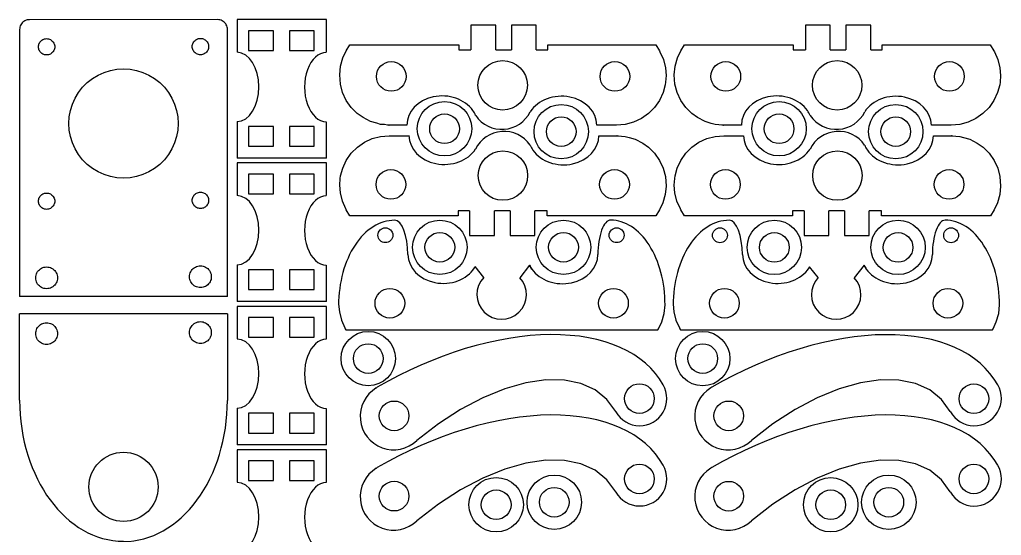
# Model space of a CAD drawing. Extents: x 0 to 199, y 4 to 267.
# Drawn here: x 0 to 198.5, y 162.4 to 266.7 of the extents above; entities that cross this region are included whole.
import ezdxf

# ---------------------------------------------------------------- set-up
doc = ezdxf.new("R2010")
doc.units = 0
doc.header["$MEASUREMENT"] = 0
doc.layers.get('0').update_dxf_attribs({"linetype": 'CONTINUOUS'})

msp = doc.modelspace()

# ---------------------------------------------------------------- linework, layer by layer
at = {"linetype": 'CONTINUOUS'}
for p, q in [((0.5, 266.04), (0.35, 265.85)), ((0.67, 266.21), (0.5, 266.04)), ((0.86, 266.36), (0.67, 266.21)), ((1.07, 266.49), (0.86, 266.36)), ((1.29, 266.59), (1.07, 266.49)), ((1.52, 266.66), (1.29, 266.59)), ((1.76, 266.7), (1.52, 266.66)), ((2, 266.7), (1.76, 266.7)), ((40, 266.72), (2, 266.7)), ((40.24, 266.7), (40, 266.72)), ((40.48, 266.66), (40.24, 266.7)), ((40.71, 266.59), (40.48, 266.66)), ((40.93, 266.49), (40.71, 266.59)), ((41.14, 266.36), (40.93, 266.49)), ((41.33, 266.21), (41.14, 266.36)), ((41.5, 266.04), (41.33, 266.21)), ((41.65, 265.85), (41.5, 266.04)), ((0.01, 264.96), (0, 264.72)), ((0, 264.72), (0, 210.72)), ((0.06, 265.2), (0.01, 264.96)), ((0.13, 265.43), (0.06, 265.2)), ((0.23, 265.65), (0.13, 265.43)), ((0.35, 265.85), (0.23, 265.65)), ((41.77, 265.65), (41.65, 265.85)), ((41.87, 265.43), (41.77, 265.65)), ((41.94, 265.2), (41.87, 265.43)), ((41.99, 264.96), (41.94, 265.2)), ((42, 264.72), (41.99, 264.96)), ((42, 210.72), (42, 264.72)), ((96.24, 261.59), (96.24, 265.58)), ((104.41, 260.59), (104.41, 265.58)), ((163.86, 261.59), (163.86, 265.58)), ((172.04, 260.59), (172.04, 265.58)), ((96.24, 260.59), (96.24, 261.59)), ((96.24, 260.59), (99.41, 260.59)), ((99.41, 261.59), (99.41, 260.59)), ((106.75, 261.59), (128.6, 261.59)), ((128.6, 261.59), (129.34, 260.39)), ((129.34, 260.39), (129.42, 260.22)), ((129.42, 260.22), (130.13, 258.63)), ((163.86, 260.59), (163.86, 261.59)), ((163.86, 260.59), (167.04, 260.59)), ((167.04, 261.59), (167.04, 260.59)), ((174.37, 261.59), (196.22, 261.59)), ((196.22, 261.59), (196.96, 260.39)), ((196.96, 260.39), (197.04, 260.22)), ((197.04, 260.22), (197.75, 258.63)), ((130.13, 258.63), (130.55, 256.94)), ((197.75, 258.63), (198.17, 256.94)), ((130.55, 256.94), (130.68, 255.39)), ((198.17, 256.94), (198.3, 255.39)), ((130.57, 254.06), (130.5, 253.54)), ((130.68, 255.39), (130.57, 254.06)), ((198.19, 254.06), (198.12, 253.54)), ((198.3, 255.39), (198.19, 254.06)), ((130.5, 253.54), (130.08, 251.97)), ((198.12, 253.54), (197.7, 251.97)), ((129.34, 250.39), (128.34, 248.96)), ((130.08, 251.97), (129.34, 250.39)), ((196.96, 250.39), (195.96, 248.96)), ((197.7, 251.97), (196.96, 250.39)), ((128.34, 248.96), (127.11, 247.73)), ((195.96, 248.96), (194.73, 247.73)), ((44, 246.11), (44, 238.7)), ((92.19, 247.3), (92.18, 247.34)), ((92.2, 247.31), (92.19, 247.3)), ((125.68, 246.73), (124.1, 246)), ((127.11, 247.73), (125.68, 246.73)), ((159.81, 247.3), (159.8, 247.34)), ((159.82, 247.31), (159.81, 247.3)), ((193.3, 246.73), (191.72, 245.99)), ((194.73, 247.73), (193.3, 246.73)), ((62, 238.7), (62, 246.07)), ((74.61, 245.4), (74.68, 245.39)), ((78.28, 245.4), (74.61, 245.4)), ((120.68, 245.39), (116.68, 245.39)), ((122.42, 245.54), (120.68, 245.39)), ((124.1, 246), (122.42, 245.54)), ((142.23, 245.4), (142.3, 245.39)), ((145.9, 245.39), (142.23, 245.4)), ((188.3, 245.39), (184.3, 245.39)), ((190.04, 245.54), (188.3, 245.39)), ((191.72, 245.99), (190.04, 245.54)), ((69.7, 241.91), (71.28, 242.65)), ((71.28, 242.65), (72.96, 243.1)), ((72.96, 243.1), (74.7, 243.25)), ((74.7, 243.25), (78.7, 243.25)), ((117.1, 243.25), (120.77, 243.24)), ((120.77, 243.24), (120.7, 243.25)), ((137.32, 241.91), (138.9, 242.65)), ((138.9, 242.65), (140.58, 243.1)), ((140.58, 243.1), (142.32, 243.25)), ((142.32, 243.25), (146.32, 243.25)), ((184.72, 243.25), (188.39, 243.24)), ((188.39, 243.24), (188.32, 243.25)), ((67.04, 239.68), (68.27, 240.91)), ((68.27, 240.91), (69.7, 241.91)), ((103.18, 241.33), (103.19, 241.34)), ((103.19, 241.34), (103.2, 241.3)), ((134.66, 239.68), (135.89, 240.91)), ((135.89, 240.91), (137.32, 241.91)), ((170.8, 241.33), (170.81, 241.34)), ((170.81, 241.34), (170.82, 241.3)), ((62, 238.7), (44, 238.7)), ((65.3, 236.67), (66.04, 238.25)), ((66.04, 238.25), (67.04, 239.68)), ((132.92, 236.67), (133.66, 238.25)), ((133.66, 238.25), (134.66, 239.68)), ((64.88, 235.1), (65.3, 236.67)), ((132.5, 235.1), (132.92, 236.67)), ((64.7, 233.25), (64.81, 234.58)), ((64.81, 234.58), (64.88, 235.1)), ((132.32, 233.25), (132.43, 234.58)), ((132.43, 234.58), (132.5, 235.1)), ((64.83, 231.7), (64.7, 233.25)), ((132.45, 231.7), (132.32, 233.25)), ((65.25, 230.01), (64.83, 231.7)), ((132.87, 230.01), (132.45, 231.7)), ((65.96, 228.42), (65.25, 230.01)), ((66.04, 228.25), (65.96, 228.42)), ((66.78, 227.05), (66.04, 228.25)), ((133.58, 228.42), (132.87, 230.01)), ((133.66, 228.25), (133.58, 228.42)), ((134.4, 227.05), (133.66, 228.25)), ((88.63, 227.05), (66.78, 227.05)), ((90.96, 228.05), (90.96, 223.06)), ((99.14, 228.05), (95.96, 228.05)), ((95.96, 227.05), (95.96, 228.05)), ((99.14, 228.05), (99.14, 227.05)), ((99.14, 227.05), (99.14, 223.06)), ((156.25, 227.05), (134.4, 227.05)), ((158.59, 228.05), (158.59, 223.06)), ((166.76, 228.05), (163.59, 228.05)), ((163.59, 227.05), (163.59, 228.05)), ((166.76, 228.05), (166.76, 227.05)), ((166.76, 227.05), (166.76, 223.06)), ((44, 217.13), (44, 209.72)), ((62, 209.72), (62, 217.08)), ((91.95, 216.5), (92.08, 216.76)), ((93.83, 214.57), (92.08, 216.76)), ((103.1, 217.03), (101.1, 214.53)), ((103.53, 216.28), (103.1, 217.03)), ((159.57, 216.5), (159.7, 216.75)), ((161.45, 214.57), (159.7, 216.75)), ((170.72, 217.03), (168.72, 214.52)), ((171.16, 216.28), (170.72, 217.03)), ((42, 210.72), (0, 210.72)), ((62, 209.72), (44, 209.72)), ((64.49, 209.2), (64.63, 207.65)), ((130.29, 207.28), (130.47, 209.02)), ((132.11, 209.2), (132.25, 207.65)), ((197.91, 207.28), (198.09, 209.01)), ((42, 207.22), (0, 207.22)), ((0, 189.77), (0, 207.22)), ((42, 207.22), (42, 189.72)), ((64.63, 207.65), (65.05, 205.96)), ((129.81, 205.61), (130.29, 207.28)), ((132.25, 207.65), (132.67, 205.96)), ((197.43, 205.61), (197.91, 207.28)), ((65.05, 205.96), (65.75, 204.37)), ((129.15, 204.2), (129.81, 205.61)), ((132.67, 205.96), (133.37, 204.36)), ((196.77, 204.2), (197.43, 205.61)), ((65.75, 204.37), (65.83, 204.2)), ((65.83, 204.2), (65.95, 204)), ((65.95, 204), (90.76, 204)), ((90.76, 204), (95.76, 204)), ((95.76, 204), (103.93, 204)), ((103.93, 204), (106.42, 204)), ((106.42, 204), (129.03, 204)), ((129.03, 204), (129.15, 204.2)), ((133.37, 204.36), (133.45, 204.2)), ((133.45, 204.2), (133.57, 204)), ((133.57, 204), (158.38, 204)), ((158.38, 204), (163.38, 204)), ((163.38, 204), (171.55, 204)), ((171.55, 204), (174.04, 204)), ((174.04, 204), (196.65, 204)), ((196.65, 204), (196.77, 204.2)), ((72.09, 192.24), (72.12, 192.26)), ((139.71, 192.23), (139.74, 192.25)), ((44, 188.12), (44, 180.71)), ((62, 180.71), (62, 188.08)), ((120.51, 187.46), (120.54, 187.4)), ((188.13, 187.45), (188.16, 187.4)), ((62, 180.71), (44, 180.71)), ((72.09, 175.99), (72.12, 176.01)), ((139.71, 175.99), (139.74, 176.01)), ((120.51, 171.21), (120.54, 171.15)), ((188.13, 171.21), (188.16, 171.15))]:
    msp.add_line(p, q, dxfattribs=at)
at = {"color": 142, "linetype": 'CONTINUOUS'}
for p, q in [((3.91, 261.8), (3.99, 261.98)), ((3.99, 261.98), (4.09, 262.15)), ((4.09, 262.15), (4.21, 262.31)), ((4.21, 262.31), (4.36, 262.45)), ((4.36, 262.45), (4.51, 262.57)), ((4.51, 262.57), (4.68, 262.68)), ((4.68, 262.68), (4.86, 262.76)), ((4.86, 262.76), (5.06, 262.82)), ((5.06, 262.82), (5.25, 262.85)), ((5.25, 262.85), (5.45, 262.87)), ((5.45, 262.87), (5.65, 262.85)), ((5.65, 262.85), (5.84, 262.82)), ((5.84, 262.82), (6.04, 262.76)), ((6.04, 262.76), (6.22, 262.68)), ((6.22, 262.68), (6.39, 262.57)), ((6.39, 262.57), (6.54, 262.45)), ((6.54, 262.45), (6.69, 262.31)), ((6.69, 262.31), (6.81, 262.15)), ((6.81, 262.15), (6.91, 261.98)), ((6.91, 261.98), (6.99, 261.8)), ((35.01, 261.85), (35.09, 262.03)), ((35.09, 262.03), (35.19, 262.2)), ((35.19, 262.2), (35.31, 262.36)), ((35.31, 262.36), (35.46, 262.5)), ((35.46, 262.5), (35.61, 262.63)), ((35.61, 262.63), (35.78, 262.73)), ((35.78, 262.73), (35.96, 262.81)), ((35.96, 262.81), (36.16, 262.87)), ((36.16, 262.87), (36.35, 262.91)), ((36.35, 262.91), (36.55, 262.92)), ((36.55, 262.92), (36.75, 262.91)), ((36.75, 262.91), (36.94, 262.87)), ((36.94, 262.87), (37.14, 262.81)), ((37.14, 262.81), (37.32, 262.73)), ((37.32, 262.73), (37.49, 262.63)), ((37.49, 262.63), (37.64, 262.5)), ((37.64, 262.5), (37.79, 262.36)), ((37.79, 262.36), (37.91, 262.2)), ((37.91, 262.2), (38.01, 262.03)), ((38.01, 262.03), (38.09, 261.85)), ((3.8, 261.22), (3.81, 261.41)), ((3.81, 261.02), (3.8, 261.22)), ((3.81, 261.41), (3.85, 261.61)), ((3.85, 260.82), (3.81, 261.02)), ((3.85, 261.61), (3.91, 261.8)), ((3.91, 260.63), (3.85, 260.82)), ((3.99, 260.45), (3.91, 260.63)), ((4.09, 260.28), (3.99, 260.45)), ((4.21, 260.12), (4.09, 260.28)), ((4.36, 259.98), (4.21, 260.12)), ((4.51, 259.86), (4.36, 259.98)), ((6.54, 259.98), (6.39, 259.86)), ((6.69, 260.12), (6.54, 259.98)), ((6.81, 260.28), (6.69, 260.12)), ((6.91, 260.45), (6.81, 260.28)), ((6.99, 260.63), (6.91, 260.45)), ((6.99, 261.8), (7.05, 261.61)), ((7.05, 260.82), (6.99, 260.63)), ((7.05, 261.61), (7.09, 261.41)), ((7.09, 261.02), (7.05, 260.82)), ((7.09, 261.41), (7.1, 261.22)), ((7.1, 261.22), (7.09, 261.02)), ((34.9, 261.27), (34.91, 261.47)), ((34.91, 261.07), (34.9, 261.27)), ((34.91, 261.47), (34.95, 261.66)), ((34.95, 260.87), (34.91, 261.07)), ((34.95, 261.66), (35.01, 261.85)), ((35.01, 260.68), (34.95, 260.87)), ((35.09, 260.5), (35.01, 260.68)), ((35.19, 260.33), (35.09, 260.5)), ((35.31, 260.17), (35.19, 260.33)), ((35.46, 260.03), (35.31, 260.17)), ((35.61, 259.91), (35.46, 260.03)), ((37.64, 260.03), (37.49, 259.91)), ((37.79, 260.17), (37.64, 260.03)), ((37.91, 260.33), (37.79, 260.17)), ((38.01, 260.5), (37.91, 260.33)), ((38.09, 260.68), (38.01, 260.5)), ((38.09, 261.85), (38.15, 261.66)), ((38.15, 260.87), (38.09, 260.68)), ((38.15, 261.66), (38.19, 261.47)), ((38.19, 261.07), (38.15, 260.87)), ((38.19, 261.47), (38.2, 261.27)), ((38.2, 261.27), (38.19, 261.07)), ((4.68, 259.75), (4.51, 259.86)), ((4.86, 259.67), (4.68, 259.75)), ((5.06, 259.61), (4.86, 259.67)), ((5.25, 259.58), (5.06, 259.61)), ((5.45, 259.57), (5.25, 259.58)), ((5.65, 259.58), (5.45, 259.57)), ((5.84, 259.61), (5.65, 259.58)), ((6.04, 259.67), (5.84, 259.61)), ((6.22, 259.75), (6.04, 259.67)), ((6.39, 259.86), (6.22, 259.75)), ((35.78, 259.81), (35.61, 259.91)), ((35.96, 259.72), (35.78, 259.81)), ((36.16, 259.67), (35.96, 259.72)), ((36.35, 259.63), (36.16, 259.67)), ((36.55, 259.62), (36.35, 259.63)), ((36.75, 259.63), (36.55, 259.62)), ((36.94, 259.67), (36.75, 259.63)), ((37.14, 259.72), (36.94, 259.67)), ((37.32, 259.81), (37.14, 259.72)), ((37.49, 259.91), (37.32, 259.81)), ((15.86, 255.5), (17.08, 256.05)), ((17.08, 256.05), (18.36, 256.45)), ((18.36, 256.45), (19.67, 256.69)), ((19.67, 256.69), (21, 256.77)), ((21, 256.77), (22.33, 256.69)), ((22.33, 256.69), (23.64, 256.45)), ((23.64, 256.45), (24.92, 256.05)), ((24.92, 256.05), (26.14, 255.5)), ((13.67, 253.99), (14.72, 254.81)), ((14.72, 254.81), (15.86, 255.5)), ((26.14, 255.5), (27.28, 254.81)), ((27.28, 254.81), (28.33, 253.99)), ((11.91, 251.99), (12.73, 253.05)), ((12.73, 253.05), (13.67, 253.99)), ((28.33, 253.99), (29.27, 253.05)), ((29.27, 253.05), (30.09, 251.99)), ((10.67, 249.64), (11.22, 250.85)), ((11.22, 250.85), (11.91, 251.99)), ((30.09, 251.99), (30.78, 250.85)), ((30.78, 250.85), (31.33, 249.64)), ((10.03, 247.05), (10.27, 248.36)), ((10.27, 248.36), (10.67, 249.64)), ((31.33, 249.64), (31.73, 248.36)), ((31.73, 248.36), (31.97, 247.05)), ((9.95, 245.72), (10.03, 247.05)), ((31.97, 247.05), (32.05, 245.72)), ((10.03, 244.39), (9.95, 245.72)), ((10.27, 243.07), (10.03, 244.39)), ((31.97, 244.39), (31.73, 243.07)), ((32.05, 245.72), (31.97, 244.39)), ((10.67, 241.8), (10.27, 243.07)), ((31.73, 243.07), (31.33, 241.8)), ((11.22, 240.58), (10.67, 241.8)), ((11.91, 239.44), (11.22, 240.58)), ((30.78, 240.58), (30.09, 239.44)), ((31.33, 241.8), (30.78, 240.58)), ((12.73, 238.39), (11.91, 239.44)), ((13.67, 237.45), (12.73, 238.39)), ((29.27, 238.39), (28.33, 237.45)), ((30.09, 239.44), (29.27, 238.39)), ((14.72, 236.62), (13.67, 237.45)), ((15.86, 235.93), (14.72, 236.62)), ((27.28, 236.62), (26.14, 235.93)), ((28.33, 237.45), (27.28, 236.62)), ((17.08, 235.39), (15.86, 235.93)), ((18.36, 234.99), (17.08, 235.39)), ((19.67, 234.75), (18.36, 234.99)), ((21, 234.67), (19.67, 234.75)), ((22.33, 234.75), (21, 234.67)), ((23.64, 234.99), (22.33, 234.75)), ((24.92, 235.39), (23.64, 234.99)), ((26.14, 235.93), (24.92, 235.39)), ((3.81, 230.19), (3.85, 230.39)), ((3.85, 230.39), (3.91, 230.58)), ((3.91, 230.58), (3.99, 230.76)), ((3.99, 230.76), (4.09, 230.93)), ((4.09, 230.93), (4.21, 231.09)), ((4.21, 231.09), (4.36, 231.23)), ((4.36, 231.23), (4.51, 231.35)), ((4.51, 231.35), (4.68, 231.46)), ((4.68, 231.46), (4.86, 231.54)), ((4.86, 231.54), (5.06, 231.6)), ((5.06, 231.6), (5.25, 231.63)), ((5.25, 231.63), (5.45, 231.64)), ((5.45, 231.64), (5.65, 231.63)), ((5.65, 231.63), (5.84, 231.6)), ((5.84, 231.6), (6.04, 231.54)), ((6.04, 231.54), (6.22, 231.46)), ((6.22, 231.46), (6.39, 231.35)), ((6.39, 231.35), (6.54, 231.23)), ((6.54, 231.23), (6.69, 231.09)), ((6.69, 231.09), (6.81, 230.93)), ((6.81, 230.93), (6.99, 230.58)), ((6.99, 230.58), (7.05, 230.39)), ((7.05, 230.39), (7.09, 230.19)), ((34.9, 230.17), (34.91, 230.37)), ((34.91, 230.37), (34.95, 230.56)), ((34.95, 230.56), (35.01, 230.75)), ((35.01, 230.75), (35.09, 230.93)), ((35.09, 230.93), (35.19, 231.1)), ((35.19, 231.1), (35.31, 231.26)), ((35.31, 231.26), (35.46, 231.4)), ((35.46, 231.4), (35.61, 231.53)), ((35.61, 231.53), (35.78, 231.63)), ((35.78, 231.63), (35.96, 231.71)), ((35.96, 231.71), (36.16, 231.77)), ((36.16, 231.77), (36.35, 231.81)), ((36.35, 231.81), (36.55, 231.82)), ((36.55, 231.82), (36.75, 231.81)), ((36.75, 231.81), (36.94, 231.77)), ((36.94, 231.77), (37.14, 231.71)), ((37.14, 231.71), (37.32, 231.63)), ((37.32, 231.63), (37.49, 231.53)), ((37.49, 231.53), (37.64, 231.4)), ((37.64, 231.4), (37.79, 231.26)), ((37.79, 231.26), (37.91, 231.1)), ((37.91, 231.1), (38.01, 230.93)), ((38.01, 230.93), (38.09, 230.75)), ((38.09, 230.75), (38.15, 230.56)), ((38.15, 230.56), (38.19, 230.37)), ((38.19, 230.37), (38.2, 230.17)), ((3.8, 229.99), (3.81, 230.19)), ((3.81, 229.8), (3.8, 229.99)), ((3.85, 229.6), (3.81, 229.8)), ((3.91, 229.41), (3.85, 229.6)), ((3.99, 229.23), (3.91, 229.41)), ((4.09, 229.06), (3.99, 229.23)), ((4.21, 228.9), (4.09, 229.06)), ((4.36, 228.76), (4.21, 228.9)), ((4.51, 228.64), (4.36, 228.76)), ((4.68, 228.53), (4.51, 228.64)), ((4.86, 228.45), (4.68, 228.53)), ((5.06, 228.39), (4.86, 228.45)), ((5.25, 228.36), (5.06, 228.39)), ((5.45, 228.34), (5.25, 228.36)), ((5.65, 228.36), (5.45, 228.34)), ((5.84, 228.39), (5.65, 228.36)), ((6.04, 228.45), (5.84, 228.39)), ((6.22, 228.53), (6.04, 228.45)), ((6.39, 228.64), (6.22, 228.53)), ((6.54, 228.76), (6.39, 228.64)), ((6.69, 228.9), (6.54, 228.76)), ((6.81, 229.06), (6.69, 228.9)), ((6.91, 229.23), (6.81, 229.06)), ((6.99, 229.41), (6.91, 229.23)), ((7.05, 229.6), (6.99, 229.41)), ((7.09, 229.8), (7.05, 229.6)), ((7.09, 230.19), (7.1, 229.99)), ((7.1, 229.99), (7.09, 229.8)), ((34.91, 229.97), (34.9, 230.17)), ((34.95, 229.77), (34.91, 229.97)), ((35.01, 229.58), (34.95, 229.77)), ((35.09, 229.4), (35.01, 229.58)), ((35.19, 229.23), (35.09, 229.4)), ((35.31, 229.07), (35.19, 229.23)), ((35.46, 228.93), (35.31, 229.07)), ((35.61, 228.81), (35.46, 228.93)), ((35.78, 228.71), (35.61, 228.81)), ((35.96, 228.62), (35.78, 228.71)), ((36.16, 228.57), (35.96, 228.62)), ((36.35, 228.53), (36.16, 228.57)), ((36.55, 228.52), (36.35, 228.53)), ((36.75, 228.53), (36.55, 228.52)), ((36.94, 228.57), (36.75, 228.53)), ((37.14, 228.62), (36.94, 228.57)), ((37.32, 228.71), (37.14, 228.62)), ((37.49, 228.81), (37.32, 228.71)), ((37.64, 228.93), (37.49, 228.81)), ((37.79, 229.07), (37.64, 228.93)), ((37.91, 229.23), (37.79, 229.07)), ((38.01, 229.4), (37.91, 229.23)), ((38.09, 229.58), (38.01, 229.4)), ((38.15, 229.77), (38.09, 229.58)), ((38.19, 229.97), (38.15, 229.77)), ((38.2, 230.17), (38.19, 229.97)), ((4.2, 216.31), (4.43, 216.45)), ((4.43, 216.45), (4.67, 216.56)), ((4.67, 216.56), (4.92, 216.64)), ((4.92, 216.64), (5.18, 216.68)), ((5.18, 216.68), (5.45, 216.7)), ((5.45, 216.7), (5.72, 216.68)), ((5.72, 216.68), (5.98, 216.64)), ((5.98, 216.64), (6.23, 216.56)), ((6.23, 216.56), (6.47, 216.45)), ((6.47, 216.45), (6.7, 216.31)), ((34.9, 216.18), (35.09, 216.36)), ((35.09, 216.36), (35.3, 216.53)), ((35.3, 216.53), (35.53, 216.67)), ((35.53, 216.67), (35.77, 216.77)), ((35.77, 216.77), (36.02, 216.85)), ((36.02, 216.85), (36.28, 216.9)), ((36.28, 216.9), (36.55, 216.92)), ((36.55, 216.92), (36.82, 216.9)), ((36.82, 216.9), (37.08, 216.85)), ((37.08, 216.85), (37.33, 216.77)), ((37.33, 216.77), (37.57, 216.67)), ((37.57, 216.67), (37.8, 216.53)), ((37.8, 216.53), (38.01, 216.36)), ((38.01, 216.36), (38.2, 216.18)), ((3.25, 214.5), (3.27, 214.76)), ((3.27, 214.23), (3.25, 214.5)), ((3.27, 214.76), (3.31, 215.03)), ((3.31, 215.03), (3.39, 215.28)), ((3.39, 215.28), (3.5, 215.52)), ((3.5, 215.52), (3.64, 215.75)), ((3.64, 215.75), (3.8, 215.96)), ((3.8, 215.96), (3.99, 216.15)), ((3.99, 216.15), (4.2, 216.31)), ((6.7, 216.31), (6.91, 216.15)), ((6.91, 216.15), (7.1, 215.96)), ((7.1, 215.96), (7.26, 215.75)), ((7.26, 215.75), (7.4, 215.52)), ((7.4, 215.52), (7.51, 215.28)), ((7.51, 215.28), (7.59, 215.03)), ((7.59, 215.03), (7.63, 214.76)), ((7.63, 214.76), (7.65, 214.5)), ((7.65, 214.5), (7.63, 214.23)), ((34.35, 214.72), (34.37, 214.98)), ((34.37, 214.45), (34.35, 214.72)), ((34.37, 214.98), (34.41, 215.24)), ((34.41, 214.19), (34.37, 214.45)), ((34.41, 215.24), (34.49, 215.5)), ((34.49, 215.5), (34.6, 215.74)), ((34.6, 215.74), (34.74, 215.97)), ((34.74, 215.97), (34.9, 216.18)), ((38.2, 216.18), (38.36, 215.97)), ((38.36, 215.97), (38.5, 215.74)), ((38.5, 215.74), (38.61, 215.5)), ((38.61, 215.5), (38.69, 215.24)), ((38.69, 215.24), (38.73, 214.98)), ((38.73, 214.45), (38.69, 214.19)), ((38.73, 214.98), (38.75, 214.72)), ((38.75, 214.72), (38.73, 214.45)), ((3.31, 213.97), (3.27, 214.23)), ((3.39, 213.72), (3.31, 213.97)), ((3.5, 213.48), (3.39, 213.72)), ((3.64, 213.25), (3.5, 213.48)), ((3.8, 213.04), (3.64, 213.25)), ((3.99, 212.85), (3.8, 213.04)), ((4.2, 212.69), (3.99, 212.85)), ((4.43, 212.55), (4.2, 212.69)), ((4.67, 212.44), (4.43, 212.55)), ((4.92, 212.36), (4.67, 212.44)), ((5.18, 212.32), (4.92, 212.36)), ((5.98, 212.36), (5.72, 212.32)), ((6.23, 212.44), (5.98, 212.36)), ((6.47, 212.55), (6.23, 212.44)), ((6.7, 212.69), (6.47, 212.55)), ((6.91, 212.85), (6.7, 212.69)), ((7.1, 213.04), (6.91, 212.85)), ((7.26, 213.25), (7.1, 213.04)), ((7.4, 213.48), (7.26, 213.25)), ((7.51, 213.72), (7.4, 213.48)), ((7.59, 213.97), (7.51, 213.72)), ((7.63, 214.23), (7.59, 213.97)), ((34.49, 213.94), (34.41, 214.19)), ((34.6, 213.7), (34.49, 213.94)), ((34.74, 213.47), (34.6, 213.7)), ((34.9, 213.26), (34.74, 213.47)), ((35.09, 213.07), (34.9, 213.26)), ((35.3, 212.91), (35.09, 213.07)), ((35.53, 212.77), (35.3, 212.91)), ((35.77, 212.66), (35.53, 212.77)), ((36.02, 212.58), (35.77, 212.66)), ((36.28, 212.53), (36.02, 212.58)), ((36.55, 212.52), (36.28, 212.53)), ((36.82, 212.53), (36.55, 212.52)), ((37.08, 212.58), (36.82, 212.53)), ((37.33, 212.66), (37.08, 212.58)), ((37.57, 212.77), (37.33, 212.66)), ((37.8, 212.91), (37.57, 212.77)), ((38.01, 213.07), (37.8, 212.91)), ((38.2, 213.26), (38.01, 213.07)), ((38.36, 213.47), (38.2, 213.26)), ((38.5, 213.7), (38.36, 213.47)), ((38.61, 213.94), (38.5, 213.7)), ((38.69, 214.19), (38.61, 213.94)), ((5.45, 212.3), (5.18, 212.32)), ((5.72, 212.32), (5.45, 212.3))]:
    msp.add_line(p, q, dxfattribs=at)
at = {"linetype": 'CONTINUOUS'}
for points in [[(62, 260.12), (62, 266.72), (44, 266.72), (44, 260.16), (44, 260.16), (44, 260.16), (44, 260.16)], [(96.24, 265.58), (91.24, 265.58), (91.24, 260.59), (91.24, 260.59), (91.24, 260.59), (91.24, 260.59)], [(104.41, 265.58), (99.41, 265.58), (99.41, 261.59), (99.41, 261.59), (99.41, 261.59), (99.41, 261.59)], [(163.86, 265.58), (158.86, 265.58), (158.86, 260.59), (158.86, 260.59), (158.86, 260.59), (158.86, 260.59)], [(172.04, 265.58), (167.04, 265.58), (167.04, 261.59), (167.04, 261.59), (167.04, 261.59), (167.04, 261.59)], [(74.61, 245.4), (74.34, 245.4), (73.73, 245.48), (72.95, 245.54), (72.19, 245.75), (70.95, 246.13), (69.42, 246.92), (68.25, 247.73), (67.02, 248.96), (66.02, 250.39), (65.28, 251.97), (64.83, 253.66), (64.7, 255.58), (64.88, 257.31), (65.36, 258.98), (66.02, 260.39), (66.77, 261.59), (88.75, 261.59), (88.75, 261.59), (88.75, 261.59), (88.75, 261.59)], [(88.75, 261.59), (88.75, 260.59), (91.24, 260.59), (91.24, 260.59), (91.24, 260.59), (91.24, 260.59)], [(104.41, 260.59), (106.75, 260.59), (106.75, 261.59), (106.75, 261.59), (106.75, 261.59), (106.75, 261.59)], [(142.23, 245.4), (141.96, 245.4), (141.35, 245.47), (140.57, 245.54), (139.81, 245.74), (138.57, 246.13), (137.04, 246.91), (135.87, 247.73), (134.64, 248.96), (133.64, 250.39), (132.91, 251.97), (132.45, 253.65), (132.32, 255.57), (132.5, 257.31), (132.98, 258.98), (133.64, 260.39), (134.39, 261.59), (156.37, 261.59), (156.37, 261.59), (156.37, 261.59), (156.37, 261.59)], [(156.37, 261.59), (156.37, 260.59), (158.86, 260.59), (158.86, 260.59), (158.86, 260.59), (158.86, 260.59)], [(172.04, 260.59), (174.37, 260.59), (174.37, 261.59), (174.37, 261.59), (174.37, 261.59), (174.37, 261.59)], [(120.77, 243.24), (121.04, 243.24), (121.65, 243.17), (122.43, 243.1), (123.19, 242.9), (124.43, 242.51), (125.96, 241.73), (127.13, 240.91), (128.36, 239.68), (129.36, 238.25), (130.09, 236.67), (130.55, 234.99), (130.68, 233.07), (130.5, 231.34), (130.02, 229.66), (129.36, 228.25), (128.61, 227.05), (106.63, 227.05), (106.63, 227.05), (106.63, 227.05), (106.63, 227.05)], [(188.39, 243.24), (188.67, 243.24), (189.27, 243.16), (190.06, 243.1), (190.81, 242.89), (192.05, 242.51), (193.58, 241.72), (194.75, 240.91), (195.98, 239.68), (196.98, 238.25), (197.72, 236.67), (198.17, 234.98), (198.3, 233.06), (198.12, 231.33), (197.64, 229.66), (196.98, 228.25), (196.23, 227.05), (174.25, 227.05), (174.25, 227.05), (174.25, 227.05), (174.25, 227.05)], [(62, 231.13), (62, 237.73), (44, 237.73), (44, 231.18), (44, 231.18), (44, 231.18), (44, 231.18)], [(90.96, 228.05), (88.63, 228.05), (88.63, 227.05), (88.63, 227.05), (88.63, 227.05), (88.63, 227.05)], [(90.96, 223.06), (95.96, 223.06), (95.96, 227.05), (95.96, 227.05), (95.96, 227.05), (95.96, 227.05)], [(99.14, 223.06), (104.14, 223.06), (104.14, 228.05), (104.14, 228.05), (104.14, 228.05), (104.14, 228.05)], [(106.63, 227.05), (106.63, 228.05), (104.14, 228.05), (104.14, 228.05), (104.14, 228.05), (104.14, 228.05)], [(158.59, 228.05), (156.25, 228.05), (156.25, 227.05), (156.25, 227.05), (156.25, 227.05), (156.25, 227.05)], [(158.59, 223.06), (163.59, 223.06), (163.59, 227.05), (163.59, 227.05), (163.59, 227.05), (163.59, 227.05)], [(166.76, 223.06), (171.76, 223.06), (171.76, 228.05), (171.76, 228.05), (171.76, 228.05), (171.76, 228.05)], [(174.25, 227.05), (174.25, 228.05), (171.76, 228.05), (171.76, 228.05), (171.76, 228.05), (171.76, 228.05)], [(62, 202.12), (62, 208.72), (44, 208.72), (44, 202.17), (44, 202.17), (44, 202.17), (44, 202.17)], [(120.51, 187.46), (118.7, 189.92), (116.33, 191.82), (113.45, 193.13), (110.12, 193.81), (106.39, 193.86), (102.34, 193.28), (98.06, 192.07), (93.63, 190.25), (89.13, 187.87), (84.66, 184.98), (80.29, 181.62), (80.29, 181.62), (80.29, 181.62), (80.29, 181.62)], [(188.13, 187.45), (186.32, 189.92), (183.96, 191.82), (181.07, 193.13), (177.74, 193.81), (174.01, 193.86), (169.96, 193.27), (165.68, 192.06), (161.25, 190.25), (156.75, 187.87), (152.28, 184.98), (147.92, 181.62), (147.92, 181.62), (147.92, 181.62), (147.92, 181.62)], [(72.3, 192.36), (72.12, 192.26), (72.12, 192.26), (72.12, 192.26), (72.12, 192.26)], [(139.92, 192.36), (139.74, 192.25), (139.74, 192.25), (139.74, 192.25), (139.74, 192.25)], [(62, 173.13), (62, 179.73), (44, 179.73), (44, 173.18), (44, 173.18), (44, 173.18), (44, 173.18)], [(120.51, 171.21), (118.7, 173.67), (116.33, 175.57), (113.45, 176.88), (110.12, 177.57), (106.39, 177.62), (102.34, 177.03), (98.06, 175.82), (93.63, 174.01), (89.13, 171.63), (84.66, 168.73), (80.29, 165.37), (80.29, 165.37), (80.29, 165.37), (80.29, 165.37)], [(188.13, 171.21), (186.32, 173.67), (183.96, 175.57), (181.07, 176.88), (177.74, 177.56), (174.01, 177.61), (169.96, 177.03), (165.68, 175.82), (161.25, 174), (156.75, 171.62), (152.28, 168.73), (147.92, 165.37), (147.92, 165.37), (147.92, 165.37), (147.92, 165.37)], [(72.3, 176.12), (72.12, 176.01), (72.12, 176.01), (72.12, 176.01), (72.12, 176.01)], [(139.92, 176.11), (139.74, 176.01), (139.74, 176.01), (139.74, 176.01), (139.74, 176.01)]]:
    msp.add_lwpolyline(points, dxfattribs=at)
at = {"color": 142, "linetype": 'CONTINUOUS'}
for points in [[(46.29, 260.48), (51.29, 260.48), (51.29, 264.48), (46.29, 264.48), (46.29, 260.48)], [(54.54, 260.48), (59.54, 260.48), (59.54, 264.48), (54.54, 264.48), (54.54, 260.48)], [(46.29, 241.1), (51.29, 241.1), (51.29, 245.1), (46.29, 245.1), (46.29, 241.1)], [(54.54, 241.1), (59.54, 241.1), (59.54, 245.1), (54.54, 245.1), (54.54, 241.1)], [(46.29, 231.49), (51.29, 231.49), (51.29, 235.49), (46.29, 235.49), (46.29, 231.49)], [(54.54, 231.49), (59.54, 231.49), (59.54, 235.49), (54.54, 235.49), (54.54, 231.49)], [(46.29, 212.11), (51.29, 212.11), (51.29, 216.11), (46.29, 216.11), (46.29, 212.11)], [(54.54, 212.11), (59.54, 212.11), (59.54, 216.11), (54.54, 216.11), (54.54, 212.11)], [(46.29, 202.48), (51.29, 202.48), (51.29, 206.48), (46.29, 206.48), (46.29, 202.48)], [(54.54, 202.48), (59.54, 202.48), (59.54, 206.48), (54.54, 206.48), (54.54, 202.48)], [(4.43, 205.17), (4.67, 205.27), (4.92, 205.35), (5.18, 205.4), (5.45, 205.42), (5.72, 205.4), (5.98, 205.35), (6.23, 205.27), (6.47, 205.17), (6.7, 205.03), (6.91, 204.86), (7.1, 204.68), (7.26, 204.47), (7.4, 204.24), (7.51, 204), (7.59, 203.74), (7.63, 203.48), (7.65, 203.22), (7.63, 202.95), (7.59, 202.69), (7.51, 202.44), (7.4, 202.2), (7.26, 201.97), (7.1, 201.76), (6.91, 201.57), (6.7, 201.41), (6.47, 201.27), (6.23, 201.16), (5.98, 201.08), (5.72, 201.03), (5.45, 201.02), (5.18, 201.03), (4.92, 201.08), (4.67, 201.16), (4.43, 201.27), (4.2, 201.41), (3.99, 201.57), (3.8, 201.76), (3.64, 201.97), (3.5, 202.2), (3.39, 202.44), (3.31, 202.69), (3.27, 202.95), (3.25, 203.22), (3.27, 203.48), (3.31, 203.74), (3.39, 204), (3.5, 204.24), (3.64, 204.47), (3.8, 204.68), (3.99, 204.86), (4.2, 205.03), (4.43, 205.17)], [(34.49, 204.22), (34.6, 204.46), (34.74, 204.69), (34.9, 204.89), (35.09, 205.08), (35.3, 205.25), (35.53, 205.38), (35.77, 205.49), (36.02, 205.57), (36.28, 205.62), (36.55, 205.64), (36.82, 205.62), (37.08, 205.57), (37.33, 205.49), (37.57, 205.38), (37.8, 205.25), (38.01, 205.08), (38.2, 204.89), (38.36, 204.69), (38.5, 204.46), (38.61, 204.22), (38.69, 203.96), (38.73, 203.7), (38.75, 203.44), (38.73, 203.17), (38.69, 202.91), (38.61, 202.66), (38.5, 202.41), (38.36, 202.19), (38.2, 201.98), (38.01, 201.79), (37.8, 201.63), (37.57, 201.49), (37.33, 201.38), (37.08, 201.3), (36.82, 201.25), (36.55, 201.24), (36.28, 201.25), (36.02, 201.3), (35.77, 201.38), (35.53, 201.49), (35.3, 201.63), (35.09, 201.79), (34.9, 201.98), (34.74, 202.19), (34.6, 202.41), (34.49, 202.66), (34.41, 202.91), (34.37, 203.17), (34.35, 203.44), (34.37, 203.7), (34.41, 203.96), (34.49, 204.22)], [(46.29, 183.1), (51.29, 183.1), (51.29, 187.1), (46.29, 187.1), (46.29, 183.1)], [(54.54, 183.1), (59.54, 183.1), (59.54, 187.1), (54.54, 187.1), (54.54, 183.1)], [(46.29, 173.49), (51.29, 173.49), (51.29, 177.49), (46.29, 177.49), (46.29, 173.49)], [(54.54, 173.49), (59.54, 173.49), (59.54, 177.49), (54.54, 177.49), (54.54, 173.49)]]:
    msp.add_lwpolyline(points, dxfattribs=at)
for centre, radius in [((75.13, 255.24), 3), ((97.64, 253.44), 5), ((120.33, 255.24), 3), ((142.75, 255.24), 3), ((165.26, 253.43), 5), ((187.95, 255.24), 3), ((85.89, 244.65), 3), ((109.48, 244.06), 3), ((153.52, 244.65), 3), ((177.11, 244.06), 3), ((97.69, 235.18), 5), ((165.31, 235.18), 5), ((75.05, 233.4), 3), ((120.25, 233.4), 3), ((142.67, 233.4), 3), ((187.87, 233.4), 3), ((73.94, 223.12), 1.5), ((120.67, 223.12), 1.5), ((141.56, 223.11), 1.5), ((188.29, 223.11), 1.5), ((84.94, 220.67), 3), ((109.94, 220.67), 3), ((152.56, 220.66), 3), ((177.56, 220.66), 3), ((74.84, 209.35), 3), ((120.04, 209.35), 3), ((142.46, 209.35), 3), ((187.66, 209.35), 3), ((70.47, 198.17), 3), ((138.09, 198.16), 3), ((125.28, 190.07), 3), ((192.9, 190.06), 3), ((75.7, 186.59), 3), ((143.33, 186.59), 3), ((21, 172.22), 7), ((125.28, 173.82), 3), ((192.9, 173.82), 3), ((75.7, 170.35), 3), ((143.33, 170.34), 3), ((96.33, 168.62), 3), ((108.08, 169.12), 3), ((163.95, 168.61), 3), ((175.7, 169.11), 3)]:
    msp.add_circle(centre, radius, dxfattribs=at)
at = {"linetype": 'CONTINUOUS'}
for centre in [(85.89, 244.65), (153.52, 244.65), (109.48, 244.06), (177.11, 244.06), (84.94, 220.67), (109.94, 220.67), (152.56, 220.66), (177.56, 220.66), (70.47, 198.17), (138.09, 198.16), (96.33, 168.62), (108.08, 169.12), (163.95, 168.61), (175.7, 169.11)]:
    msp.add_circle(centre, 5.5, dxfattribs=at)
for centre, radius, start, end in [((97.48, 250.92), 6.4, 214.3423, 333.7655), ((165.1, 250.92), 6.4, 214.3423, 333.7655), ((97.9, 237.72), 6.4, 34.3423, 153.7655), ((165.52, 237.72), 6.4, 34.3423, 153.7655), ((97.69, 213.67), 6.4, 151.1693, 153.7655), ((165.31, 213.67), 6.4, 151.1693, 153.7655), ((97.44, 211.12), 5, 136.2273, 43.0126), ((165.06, 211.11), 5, 136.2273, 43.0126), ((125.33, 190.1), 5.5, 209.4378, 29.7501), ((192.95, 190.1), 5.5, 209.4378, 29.7501), ((75.6, 186.47), 6.75, 121.4244, 314.0772), ((143.22, 186.47), 6.75, 121.4244, 314.0772), ((125.33, 190.1), 5.5, 208.7701, 209.4378), ((192.95, 190.1), 5.5, 208.7701, 209.4378), ((75.6, 170.22), 6.75, 121.4244, 314.0772), ((125.33, 173.86), 5.5, 209.4378, 29.7501), ((143.22, 170.22), 6.75, 121.4244, 314.0772), ((192.95, 173.85), 5.5, 209.4378, 29.7501), ((125.33, 173.86), 5.5, 208.7701, 209.4378), ((192.95, 173.85), 5.5, 208.7701, 209.4378)]:
    msp.add_arc(centre, radius, start, end, dxfattribs=at)
for centre, major_axis, ratio, start_param, end_param in [((43.95, 253.11), (0, -7), 0.628571, 0.011364, 3.130229), ((61.99, 253.07), (0, 7), 0.628571, -6.2847, -3.140078), ((85.43, 245.38), (-7.15, 0), 0.825175, -2.621573, -0.002194), ((109.53, 245.32), (-7.15, 0), 0.825175, -3.128654, -0.489831), ((153.05, 245.38), (-7.15, 0), 0.825175, -2.621573, -0.002194), ((177.15, 245.31), (-7.15, 0), 0.825175, -3.128654, -0.489831), ((85.43, 245.38), (-7.15, 0), 0.825175, -2.803084, -2.621573), ((153.05, 245.38), (-7.15, 0), 0.825175, -2.803084, -2.621573), ((85.85, 243.33), (7.15, 0), 0.825175, -3.128654, -0.489831), ((109.95, 243.26), (7.15, 0), 0.825175, -2.621573, -0.002194), ((153.47, 243.32), (7.15, 0), 0.825175, -3.128654, -0.489831), ((177.57, 243.26), (7.15, 0), 0.825175, -2.621573, -0.002194), ((109.95, 243.26), (7.15, 0), 0.825175, -2.803084, -2.621573), ((177.57, 243.26), (7.15, 0), 0.825175, -2.803084, -2.621573), ((43.95, 224.13), (0, -7), 0.628571, 0.011364, 3.130229), ((61.99, 224.08), (0, 7), 0.628571, -6.2847, -3.140078), ((75.81, 208.99), (0, -17.15), 0.661033, -3.141593, -1.570796), ((75.81, 219.17), (0, -6.97), 0.382112, 1.574827, 3.141593), ((119.47, 219.2), (0, -6.97), 0.370754, -3.141593, -1.570796), ((119.47, 209.02), (0, -17.15), 0.641386, 1.570796, 3.141593), ((143.43, 208.99), (0, -17.15), 0.661033, -3.141593, -1.570796), ((143.43, 219.17), (0, -6.97), 0.382112, 1.574827, 3.141593), ((187.09, 219.19), (0, -6.97), 0.370754, -3.141593, -1.570796), ((187.09, 209.01), (0, -17.15), 0.641386, 1.570796, 3.141593), ((85.64, 219.28), (-7.15, 0), 0.825175, 0.012939, 2.651762), ((109.74, 219.21), (-7.15, 0), 0.825175, 0.52002, 3.139399), ((153.26, 219.27), (-7.15, 0), 0.825175, 0.012939, 2.651762), ((177.36, 219.21), (-7.15, 0), 0.825175, 0.52002, 3.139399), ((109.74, 219.21), (-7.15, 0), 0.825175, 0.378777, 0.52002), ((177.36, 219.21), (-7.15, 0), 0.825175, 0.378777, 0.52002), ((86.84, 168.28), (-43.19, -24.7), 0.565378, -3.147354, -1.557517), ((154.46, 168.27), (-43.19, -24.7), 0.565378, -3.147354, -1.557517), ((43.95, 195.12), (0, -7), 0.628571, 0.011364, 3.130229), ((61.99, 195.08), (0, 7), 0.628571, -6.2847, -3.140078), ((21, 189.77), (0, 28.55), 0.735551, -4.712389, -3.141593), ((21, 189.72), (0, 28.55), 0.735551, -3.141593, -1.570796), ((86.84, 152.03), (-43.19, -24.7), 0.565378, -3.147354, -1.557517), ((154.46, 152.03), (-43.19, -24.7), 0.565378, -3.147354, -1.557517), ((43.95, 166.13), (0, -7), 0.628571, 0.011364, 3.130229), ((61.99, 166.08), (0, 7), 0.628571, -6.2847, -3.140078)]:
    msp.add_ellipse(centre, major_axis=major_axis, ratio=ratio, start_param=start_param, end_param=end_param, dxfattribs=at)

doc.saveas('drawing.dxf')
